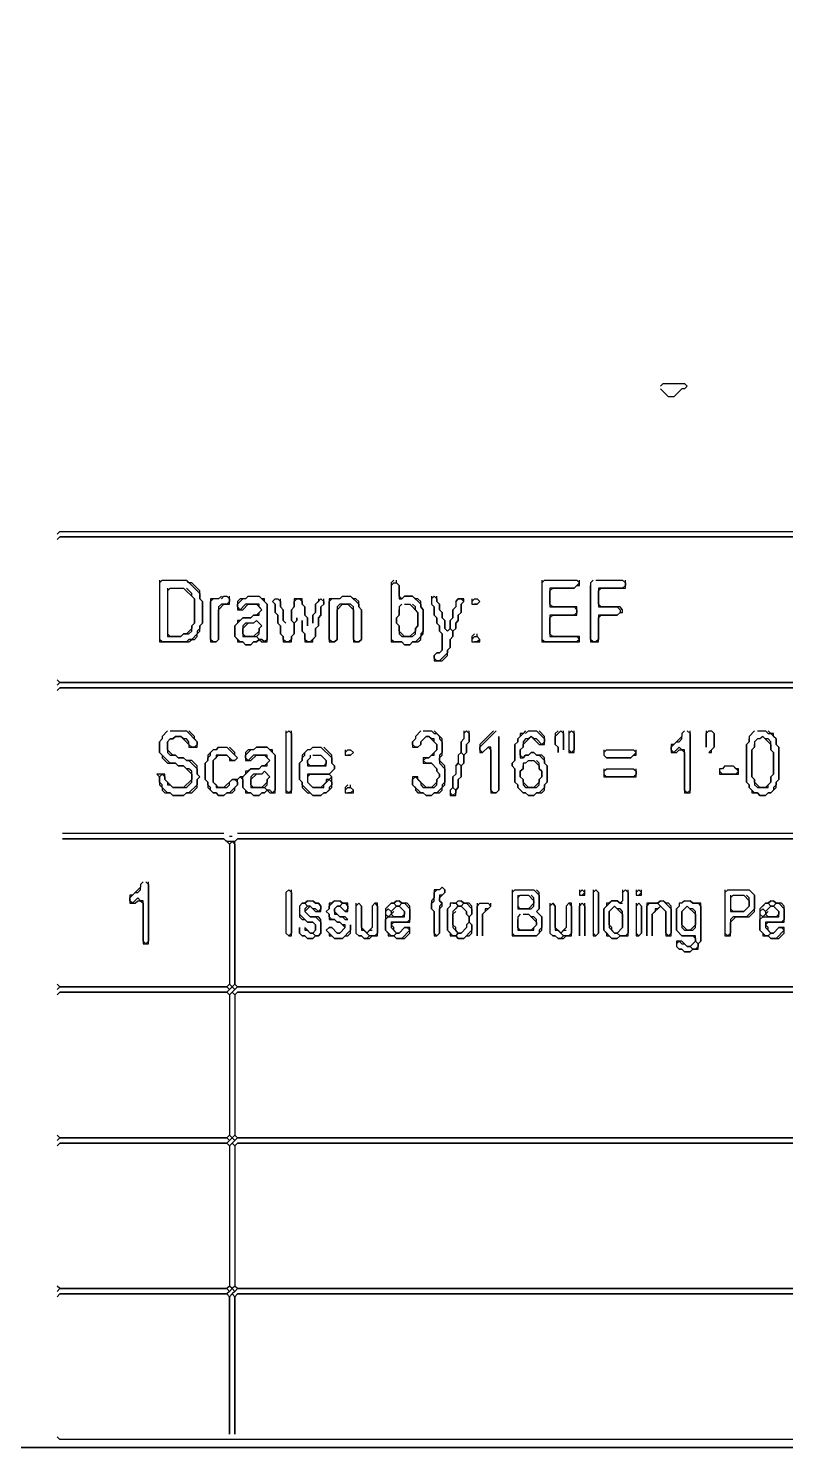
# Model space of a CAD drawing. Header units: metres. Extents: x 29 to 985, y 15 to 633.
# Drawn here: x 674.6 to 729.7, y 14.5 to 117.8 of the extents above; entities that cross this region are included whole.
import ezdxf

# ---------------------------------------------------------------- set-up
doc = ezdxf.new("R2010")
doc.units = ezdxf.units.M
for name, color, linetype in [('EXTERIOR_WALL_HIGHLIGHT', 2, 'CONTINUOUS'), ('INTERIOR_WALL_HIGHLIGHT', 4, 'CONTINUOUS'), ('ORIGINAL_DRAWING', 8, 'CONTINUOUS')]:
    doc.layers.add(name, color=color, linetype=linetype)

msp = doc.modelspace()

# ---------------------------------------------------------------- linework, layer by layer
at = {"layer": 'EXTERIOR_WALL_HIGHLIGHT'}
msp.add_lwpolyline([(29.22, 632.75), (29.02, 632.55), (29.02, 14.71), (29.22, 14.51), (985.29, 14.51), (985.49, 14.71), (985.49, 632.55), (985.29, 632.75)], close=True, dxfattribs=at)
at = {"layer": 'INTERIOR_WALL_HIGHLIGHT'}
msp.add_lwpolyline([(29.41, 632.75), (985.1, 632.75), (985.49, 632.35), (985.49, 14.9), (985.1, 14.51), (29.41, 14.51), (29.02, 14.9), (29.02, 632.35)], close=True, dxfattribs=at)
at = {"layer": 'ORIGINAL_DRAWING'}
for points in [[(720.59, 91.76), (720.78, 91.96), (722.35, 91.96), (722.55, 91.76), (722.35, 91.57), (722.16, 91.57), (721.57, 90.98), (721.18, 90.98), (720.59, 91.57)], [(676.67, 80.98), (676.86, 81.18), (778.82, 81.18), (779.02, 80.98), (778.82, 80.78), (676.86, 80.78)], [(676.67, 80.59), (676.86, 80.78), (778.82, 80.78), (779.02, 80.59), (779.02, 70.39), (778.82, 70.2), (676.86, 70.2), (676.67, 70.39)], [(684.12, 77.45), (684.31, 77.65), (686.08, 77.65), (687.06, 76.67), (687.06, 76.27), (687.25, 76.08), (687.25, 74.51), (687.06, 74.31), (687.06, 74.12), (686.86, 73.92), (686.86, 73.73), (686.47, 73.33), (686.27, 73.33), (686.08, 73.14), (684.31, 73.14), (684.12, 73.33)], [(684.12, 77.65), (684.12, 73.14), (686.27, 73.14), (686.47, 73.33), (686.67, 73.33), (686.86, 73.53), (686.86, 73.73), (687.06, 73.92), (687.06, 74.31), (687.25, 74.51), (687.25, 76.08), (687.06, 76.27), (687.06, 76.86), (686.47, 77.45), (686.27, 77.45), (686.08, 77.65)], [(701.18, 77.65), (700.98, 77.45), (700.98, 73.14), (701.76, 73.14), (701.96, 72.94), (702.35, 72.94), (702.55, 73.14), (702.94, 73.14), (703.14, 73.33), (703.14, 73.53), (703.33, 73.73), (703.33, 75.49), (703.14, 75.69), (703.14, 76.08), (702.94, 76.27), (702.75, 76.27), (702.55, 76.47), (701.96, 76.47), (701.76, 76.27), (701.57, 76.47), (701.57, 77.25), (701.37, 77.45), (701.37, 77.65)], [(711.96, 77.45), (712.16, 77.65), (714.51, 77.65), (714.71, 77.45), (714.31, 77.06), (712.55, 77.06), (712.55, 75.69), (714.31, 75.69), (714.51, 75.49), (714.51, 75.29), (714.31, 75.1), (712.55, 75.1), (712.55, 73.53), (714.51, 73.53), (714.71, 73.33), (714.51, 73.14), (712.16, 73.14), (711.96, 73.33)], [(711.96, 77.65), (711.96, 73.14), (714.71, 73.14), (714.71, 73.53), (712.75, 73.53), (712.55, 73.73), (712.55, 74.9), (712.75, 75.1), (714.51, 75.1), (714.51, 75.69), (712.75, 75.69), (712.55, 75.88), (712.55, 76.86), (712.75, 77.06), (714.31, 77.06), (714.51, 77.25), (714.71, 77.25), (714.71, 77.65)], [(715.88, 77.65), (717.84, 77.65), (718.04, 77.45), (718.04, 77.25), (717.84, 77.06), (716.08, 77.06), (716.08, 75.69), (717.45, 75.69), (717.65, 75.49), (717.65, 75.29), (717.45, 75.1), (716.08, 75.1), (716.08, 73.33), (715.88, 73.14), (715.69, 73.14), (715.49, 73.33), (715.49, 77.25)], [(715.69, 77.65), (715.49, 77.45), (715.49, 73.14), (716.08, 73.14), (716.08, 74.9), (716.27, 75.1), (717.45, 75.1), (717.65, 75.29), (717.84, 75.29), (717.84, 75.49), (717.65, 75.69), (716.27, 75.69), (716.08, 75.88), (716.08, 76.86), (716.27, 77.06), (718.04, 77.06), (718.04, 77.65)], [(684.71, 76.86), (684.9, 77.06), (685.88, 77.06), (686.67, 76.27), (686.67, 74.51), (686.47, 74.31), (686.47, 74.12), (686.08, 73.73), (685.88, 73.73), (685.69, 73.53), (684.9, 73.53), (684.71, 73.73)], [(684.71, 77.06), (684.71, 73.53), (685.69, 73.53), (685.88, 73.73), (686.27, 73.73), (686.47, 73.92), (686.47, 74.31), (686.67, 74.51), (686.67, 76.27), (686.47, 76.47), (686.47, 76.67), (686.08, 77.06)], [(688.63, 76.27), (688.82, 76.47), (689.02, 76.47), (689.22, 76.27), (689.22, 76.08), (689.02, 75.88), (688.63, 75.88), (688.43, 75.69), (688.43, 73.33), (688.24, 73.14), (688.04, 73.14), (687.84, 73.33), (687.84, 76.08), (688.04, 76.27)], [(688.63, 76.47), (688.43, 76.27), (687.84, 76.27), (687.84, 73.14), (688.24, 73.14), (688.43, 73.33), (688.43, 75.49), (688.82, 75.88), (689.22, 75.88), (689.22, 76.47)], [(690.39, 76.27), (690.59, 76.47), (691.37, 76.47), (691.96, 75.88), (691.96, 73.33), (691.76, 73.14), (691.57, 73.33), (691.37, 73.33), (691.18, 73.53), (691.37, 73.73), (691.37, 74.12), (691.57, 74.31), (691.18, 74.71), (690.98, 74.51), (690.39, 74.51), (690.2, 74.31), (690.2, 73.53), (691.18, 73.53), (691.37, 73.33), (691.18, 73.14), (690.98, 73.14), (690.78, 72.94), (690.39, 72.94), (690.2, 73.14), (690, 73.14), (689.61, 73.53), (689.61, 74.31), (690.2, 74.9), (690.78, 74.9), (690.98, 75.1), (691.37, 75.1), (691.37, 75.29), (691.57, 75.49), (691.37, 75.69), (691.37, 75.88), (690.39, 75.88), (690, 75.49), (689.8, 75.69), (689.8, 75.88), (690.2, 76.27)], [(690.59, 76.47), (690.39, 76.27), (690, 76.27), (689.8, 76.08), (689.8, 75.49), (690.2, 75.49), (690.59, 75.88), (691.18, 75.88), (691.57, 75.49), (691.18, 75.1), (690.98, 75.1), (690.78, 74.9), (690.2, 74.9), (690, 74.71), (689.8, 74.71), (689.8, 74.51), (689.61, 74.31), (689.61, 73.53), (689.8, 73.33), (689.8, 73.14), (690.2, 73.14), (690.39, 72.94), (690.78, 72.94), (690.98, 73.14), (691.18, 73.14), (691.37, 73.33), (691.57, 73.14), (691.96, 73.14), (691.96, 75.88), (691.76, 76.08), (691.76, 76.27), (691.57, 76.27), (691.37, 76.47)], [(697.25, 76.27), (697.45, 76.47), (698.04, 76.47), (698.63, 75.88), (698.63, 75.69), (698.82, 75.49), (698.82, 73.33), (698.63, 73.14), (698.43, 73.14), (698.24, 73.33), (698.24, 75.69), (698.04, 75.88), (697.25, 75.88), (697.06, 75.69), (697.06, 73.33), (696.86, 73.14), (696.67, 73.14), (696.47, 73.33), (696.47, 76.08), (696.67, 76.27)], [(697.45, 76.47), (697.25, 76.27), (696.47, 76.27), (696.47, 73.14), (696.86, 73.14), (697.06, 73.33), (697.06, 75.49), (697.45, 75.88), (697.84, 75.88), (698.24, 75.49), (698.24, 73.14), (698.63, 73.14), (698.82, 73.33), (698.82, 75.49), (698.63, 75.69), (698.63, 76.08), (698.43, 76.27), (698.24, 76.27), (698.04, 76.47)], [(700.98, 77.25), (701.18, 77.45), (701.37, 77.45), (701.57, 77.25), (701.57, 76.27), (701.76, 76.27), (701.96, 76.47), (702.55, 76.47), (703.14, 75.88), (703.14, 75.69), (703.33, 75.49), (703.33, 73.92), (703.14, 73.73), (703.14, 73.53), (702.75, 73.14), (702.55, 73.14), (702.35, 72.94), (701.96, 72.94), (701.76, 73.14), (701.18, 73.14), (700.98, 73.33)], [(703.92, 76.27), (704.12, 76.47), (704.31, 76.27), (704.31, 76.08), (704.51, 75.88), (704.51, 75.49), (704.71, 75.29), (704.71, 74.9), (704.9, 74.71), (704.9, 74.12), (705.1, 73.92), (705.29, 74.12), (705.49, 73.92), (705.49, 73.53), (705.29, 73.33), (705.29, 72.75), (705.1, 72.55), (705.1, 72.35), (704.51, 71.76), (704.31, 71.76), (704.12, 71.96), (704.12, 72.16), (704.31, 72.35), (704.51, 72.35), (704.71, 72.55), (704.71, 73.73), (704.51, 73.92), (704.51, 74.31), (704.31, 74.51), (704.31, 74.9), (704.12, 75.1), (704.12, 75.69), (703.92, 75.88)], [(703.92, 76.47), (703.92, 75.88), (704.12, 75.69), (704.12, 75.1), (704.31, 74.9), (704.31, 74.51), (704.51, 74.31), (704.51, 73.92), (704.71, 73.73), (704.71, 72.55), (704.51, 72.35), (704.31, 72.35), (704.12, 72.16), (704.12, 71.76), (704.71, 71.76), (705.1, 72.16), (705.1, 72.55), (705.29, 72.75), (705.29, 73.33), (705.49, 73.53), (705.49, 73.92), (705.69, 74.12), (705.69, 74.51), (705.88, 74.71), (705.88, 75.1), (706.08, 75.29), (706.08, 75.88), (706.27, 76.08), (706.27, 76.27), (705.88, 76.27), (705.69, 76.08), (705.69, 75.69), (705.49, 75.49), (705.49, 74.9), (705.29, 74.71), (705.29, 74.12), (705.1, 73.92), (704.9, 74.12), (704.9, 74.71), (704.71, 74.9), (704.71, 75.29), (704.51, 75.49), (704.51, 75.88), (704.31, 76.08), (704.31, 76.47)], [(692.55, 76.27), (692.35, 76.08), (692.55, 75.88), (692.55, 75.29), (692.75, 75.1), (692.75, 74.51), (692.94, 74.31), (692.94, 73.73), (693.14, 73.53), (693.14, 73.14), (693.73, 73.14), (693.73, 73.53), (693.92, 73.73), (693.92, 74.51), (694.12, 74.71), (694.12, 74.9), (694.12, 74.71), (693.92, 74.51), (693.73, 74.71), (693.73, 75.49), (693.92, 75.69), (693.92, 76.08), (694.12, 76.27), (694.31, 76.27), (694.51, 76.08), (694.51, 75.88), (694.71, 75.69), (694.71, 75.1), (694.9, 74.9), (694.9, 74.31), (694.9, 74.9), (694.71, 75.1), (694.71, 75.69), (694.51, 75.88), (694.51, 76.27), (693.92, 76.27), (693.92, 75.69), (693.73, 75.49), (693.73, 74.71), (693.92, 74.51), (693.92, 73.73), (693.73, 73.53), (693.73, 73.33), (693.53, 73.14), (693.33, 73.14), (693.14, 73.33), (693.14, 73.53), (692.94, 73.73), (692.94, 74.31), (692.75, 74.51), (692.75, 75.1), (692.55, 75.29), (692.55, 75.88), (692.35, 76.08), (692.55, 76.27), (692.75, 76.27), (692.94, 76.08), (692.94, 75.69), (693.14, 75.49), (693.14, 74.71), (693.33, 74.51), (693.14, 74.71), (693.14, 75.49), (692.94, 75.69), (692.94, 76.27)], [(695.69, 76.27), (695.69, 76.08), (695.49, 75.88), (695.49, 75.29), (695.29, 75.1), (695.29, 74.51), (695.29, 75.1), (695.49, 75.29), (695.49, 75.88), (695.88, 76.27), (696.08, 76.08), (696.08, 75.88), (695.88, 75.69), (695.88, 75.1), (695.69, 74.9), (695.69, 74.31), (695.49, 74.12), (695.49, 73.53), (695.1, 73.14), (694.9, 73.14), (694.71, 73.33), (694.71, 73.73), (694.51, 73.92), (694.51, 74.71), (694.51, 73.92), (694.71, 73.73), (694.71, 73.14), (695.29, 73.14), (695.29, 73.33), (695.49, 73.53), (695.49, 74.12), (695.69, 74.31), (695.69, 74.9), (695.88, 75.1), (695.88, 75.69), (696.08, 75.88), (696.08, 76.27)], [(701.96, 75.88), (702.35, 75.88), (702.94, 75.29), (702.94, 74.31), (702.75, 74.12), (702.75, 73.92), (702.35, 73.53), (701.96, 73.53), (701.57, 73.92), (701.57, 74.31), (701.37, 74.51), (701.37, 74.9), (701.57, 75.1), (701.57, 75.49)], [(701.76, 75.88), (701.57, 75.69), (701.57, 75.1), (701.37, 74.9), (701.37, 74.51), (701.57, 74.31), (701.57, 73.73), (701.76, 73.53), (702.55, 73.53), (702.75, 73.73), (702.75, 74.12), (702.94, 74.31), (702.94, 75.29), (702.75, 75.49), (702.75, 75.69), (702.55, 75.88)], [(705.69, 76.08), (705.88, 76.27), (706.08, 76.27), (706.27, 76.08), (706.08, 75.88), (706.08, 75.29), (705.88, 75.1), (705.88, 74.71), (705.69, 74.51), (705.69, 74.12), (705.49, 73.92), (705.29, 74.12), (705.29, 74.71), (705.49, 74.9), (705.49, 75.49), (705.69, 75.69)], [(706.86, 76.08), (707.06, 76.27), (707.25, 76.27), (707.45, 76.08), (707.25, 75.88), (707.06, 75.88)], [(706.86, 76.27), (706.86, 75.88), (707.25, 75.88), (707.45, 76.08), (707.25, 76.27)], [(690.98, 74.51), (691.18, 74.71), (691.57, 74.31), (691.37, 74.12), (691.37, 73.92), (690.98, 73.53), (690.39, 73.53), (690.2, 73.73), (690.2, 74.12), (690.59, 74.51)], [(707.06, 73.73), (706.86, 73.53), (706.86, 73.14), (707.45, 73.14), (707.45, 73.33), (707.25, 73.53), (707.25, 73.73)], [(706.86, 73.33), (707.06, 73.53), (707.25, 73.53), (707.45, 73.33), (707.25, 73.14), (707.06, 73.14)], [(676.67, 70), (676.86, 70.2), (778.82, 70.2), (779.02, 70), (778.82, 69.8), (676.86, 69.8)], [(676.67, 69.61), (676.86, 69.8), (778.82, 69.8), (779.02, 69.61), (779.02, 48.24), (778.82, 48.04), (689.8, 48.04), (689.61, 48.24), (689.61, 58.63), (689.8, 58.82), (778.63, 58.82), (689.8, 58.82), (689.61, 58.63), (689.02, 58.63), (688.82, 58.82), (677.06, 58.82), (688.82, 58.82), (689.22, 58.43), (689.22, 48.24), (689.02, 48.04), (676.86, 48.04), (676.67, 48.24)], [(684.71, 66.67), (684.31, 66.27), (684.31, 66.08), (684.12, 65.88), (684.12, 65.1), (684.31, 64.9), (684.31, 64.71), (684.71, 64.31), (685.29, 64.31), (685.49, 64.12), (685.88, 64.12), (686.47, 63.53), (686.47, 63.14), (685.88, 62.55), (685.1, 62.55), (684.51, 63.14), (684.51, 63.53), (683.92, 63.53), (684.12, 63.33), (684.12, 62.75), (684.31, 62.55), (684.31, 62.35), (684.51, 62.16), (684.9, 62.16), (685.1, 61.96), (685.88, 61.96), (686.08, 62.16), (686.47, 62.16), (686.86, 62.55), (686.86, 63.14), (687.06, 63.33), (686.86, 63.53), (686.86, 64.12), (686.47, 64.51), (686.08, 64.51), (685.88, 64.71), (685.49, 64.71), (685.29, 64.9), (685.1, 64.9), (684.71, 65.29), (684.71, 65.88), (684.9, 66.08), (685.1, 66.08), (685.29, 66.27), (685.69, 66.27), (686.27, 65.69), (686.27, 65.49), (686.86, 65.49), (686.86, 65.88), (686.67, 66.08), (686.67, 66.27), (686.27, 66.67)], [(684.9, 66.67), (686.08, 66.67), (686.86, 65.88), (686.86, 65.69), (686.67, 65.49), (686.47, 65.49), (686.27, 65.69), (686.27, 65.88), (686.08, 66.08), (685.88, 66.08), (685.69, 66.27), (685.29, 66.27), (685.1, 66.08), (684.9, 66.08), (684.71, 65.88), (684.71, 65.1), (684.9, 64.9), (685.29, 64.9), (685.49, 64.71), (685.88, 64.71), (686.08, 64.51), (686.27, 64.51), (686.86, 63.92), (686.86, 63.53), (687.06, 63.33), (686.86, 63.14), (686.86, 62.75), (686.27, 62.16), (686.08, 62.16), (685.88, 61.96), (685.1, 61.96), (684.9, 62.16), (684.71, 62.16), (684.31, 62.55), (684.31, 62.75), (684.12, 62.94), (684.12, 63.33), (684.31, 63.53), (684.51, 63.33), (684.51, 63.14), (684.71, 62.94), (684.71, 62.75), (684.9, 62.75), (685.1, 62.55), (686.08, 62.55), (686.47, 62.94), (686.47, 63.73), (686.27, 63.92), (686.08, 63.92), (685.88, 64.12), (685.49, 64.12), (685.29, 64.31), (684.9, 64.31), (684.12, 65.1), (684.12, 65.88)], [(693.33, 66.47), (693.53, 66.67), (693.73, 66.47), (693.73, 62.35), (693.53, 62.16), (693.33, 62.35)], [(693.33, 66.67), (693.33, 62.16), (693.73, 62.16), (693.73, 66.67)], [(703.33, 66.67), (703.92, 66.67), (704.12, 66.47), (704.31, 66.47), (704.51, 66.27), (704.51, 66.08), (704.71, 65.88), (704.71, 65.1), (704.51, 64.9), (704.51, 64.31), (704.9, 63.92), (704.9, 62.94), (704.71, 62.75), (704.71, 62.55), (704.31, 62.16), (704.12, 62.16), (703.92, 61.96), (703.53, 61.96), (703.33, 62.16), (703.14, 62.16), (702.55, 62.75), (702.55, 63.14), (702.75, 63.33), (703.14, 62.94), (703.14, 62.75), (703.33, 62.55), (704.12, 62.55), (704.31, 62.75), (704.31, 63.14), (704.51, 63.33), (704.51, 63.53), (704.31, 63.73), (704.31, 63.92), (703.92, 64.31), (703.53, 64.31), (703.33, 64.51), (703.53, 64.71), (703.73, 64.71), (703.92, 64.9), (704.12, 64.9), (704.12, 65.1), (704.31, 65.29), (704.31, 65.69), (704.12, 65.88), (704.12, 66.08), (703.92, 66.08), (703.73, 66.27), (703.53, 66.27), (703.14, 65.88), (703.14, 65.69), (702.94, 65.49), (702.75, 65.49), (702.55, 65.69), (702.55, 65.88)], [(703.14, 66.67), (702.75, 66.27), (702.75, 66.08), (702.55, 65.88), (702.55, 65.49), (702.94, 65.49), (703.14, 65.69), (703.14, 65.88), (703.53, 66.27), (703.73, 66.27), (704.31, 65.69), (704.31, 65.29), (703.73, 64.71), (703.33, 64.71), (703.33, 64.31), (703.92, 64.31), (704.31, 63.92), (704.31, 63.73), (704.51, 63.53), (704.51, 63.33), (704.31, 63.14), (704.31, 62.94), (703.92, 62.55), (703.53, 62.55), (702.94, 63.14), (702.94, 63.33), (702.55, 63.33), (702.55, 62.75), (702.75, 62.55), (702.75, 62.35), (702.94, 62.16), (703.33, 62.16), (703.53, 61.96), (703.92, 61.96), (704.12, 62.16), (704.51, 62.16), (704.71, 62.35), (704.71, 62.55), (704.9, 62.75), (704.9, 64.12), (704.51, 64.51), (704.51, 64.71), (704.71, 64.9), (704.71, 66.08), (704.12, 66.67)], [(706.27, 66.67), (706.27, 66.08), (706.08, 65.88), (706.08, 65.1), (705.88, 64.9), (705.88, 64.31), (705.69, 64.12), (705.69, 63.53), (705.49, 63.33), (705.49, 62.55), (705.29, 62.35), (705.29, 61.96), (705.69, 61.96), (705.69, 62.35), (705.88, 62.55), (705.88, 63.14), (706.08, 63.33), (706.08, 64.12), (706.27, 64.31), (706.27, 64.9), (706.47, 65.1), (706.47, 65.69), (706.67, 65.88), (706.67, 66.67)], [(706.27, 66.47), (706.47, 66.67), (706.67, 66.47), (706.67, 65.88), (706.47, 65.69), (706.47, 65.1), (706.27, 64.9), (706.08, 65.1), (706.08, 65.88), (706.27, 66.08)], [(708.43, 66.67), (707.45, 65.69), (707.45, 65.1), (707.65, 65.1), (708.04, 65.49), (708.24, 65.29), (708.24, 62.16), (708.63, 62.16), (708.82, 62.35), (708.82, 66.27), (708.82, 62.35), (708.63, 62.16), (708.43, 62.16), (708.24, 62.35), (708.24, 65.49), (708.04, 65.49), (707.65, 65.1), (707.45, 65.29), (707.45, 65.49), (708.63, 66.67)], [(710.78, 66.47), (710.98, 66.67), (711.57, 66.67), (712.16, 66.08), (712.16, 65.88), (711.96, 65.69), (711.57, 66.08), (711.37, 66.08), (711.18, 66.27), (710.98, 66.08), (710.78, 66.08), (710.59, 65.88), (710.59, 65.49), (710.39, 65.29), (710.39, 64.71), (710.59, 64.71), (710.78, 64.9), (710.98, 64.9), (711.18, 65.1), (711.37, 65.1), (711.57, 64.9), (711.76, 64.9), (712.16, 64.51), (712.16, 64.31), (712.35, 64.12), (712.35, 62.94), (712.16, 62.75), (712.16, 62.55), (711.76, 62.16), (711.57, 62.16), (711.37, 61.96), (710.98, 61.96), (710.78, 62.16), (710.59, 62.16), (710.2, 62.55), (710.2, 62.75), (710, 62.94), (710, 63.92), (709.8, 64.12), (709.8, 64.31), (710, 64.51), (710, 65.69), (710.2, 65.88), (710.2, 66.08), (710.59, 66.47)], [(710.78, 66.67), (710.59, 66.47), (710.39, 66.47), (710.39, 66.27), (710.2, 66.08), (710.2, 65.88), (710, 65.69), (710, 64.51), (709.8, 64.31), (709.8, 64.12), (710, 63.92), (710, 62.94), (710.2, 62.75), (710.2, 62.55), (710.59, 62.16), (710.78, 62.16), (710.98, 61.96), (711.37, 61.96), (711.57, 62.16), (711.96, 62.16), (712.16, 62.35), (712.16, 62.75), (712.35, 62.94), (712.35, 64.12), (712.16, 64.31), (712.16, 64.71), (711.96, 64.9), (711.57, 64.9), (711.37, 65.1), (711.18, 65.1), (710.98, 64.9), (710.78, 64.9), (710.59, 64.71), (710.39, 64.9), (710.39, 65.29), (710.59, 65.49), (710.59, 65.69), (711.18, 66.27), (711.76, 65.69), (712.16, 65.69), (712.16, 66.27), (711.76, 66.67)], [(713.14, 66.67), (712.94, 66.47), (712.94, 65.69), (713.14, 65.49), (713.14, 65.1), (713.14, 65.49), (712.94, 65.69), (712.94, 66.27), (713.33, 66.67), (713.53, 66.47), (713.53, 65.29), (713.53, 66.67)], [(713.92, 66.47), (714.12, 66.67), (714.31, 66.47), (714.31, 65.29), (714.12, 65.1), (713.92, 65.29)], [(713.92, 66.67), (713.92, 65.1), (714.31, 65.1), (714.31, 66.67)], [(722.55, 66.67), (722.75, 66.47), (722.75, 62.35), (722.55, 62.16), (722.35, 62.35), (722.35, 65.29), (722.16, 65.29), (721.96, 65.49), (721.57, 65.1), (721.37, 65.29), (721.37, 65.49), (721.76, 65.88), (721.96, 65.88), (722.16, 66.08), (722.16, 66.27)], [(722.35, 66.67), (722.16, 66.47), (722.16, 66.27), (721.57, 65.69), (721.37, 65.69), (721.37, 65.1), (721.76, 65.1), (721.96, 65.29), (722.16, 65.29), (722.35, 65.1), (722.35, 62.16), (722.75, 62.16), (722.75, 66.67)], [(723.92, 66.67), (723.92, 65.49), (723.92, 66.47), (724.12, 66.67), (724.31, 66.67), (724.51, 66.47), (724.51, 65.49), (724.12, 65.1), (724.31, 65.1), (724.31, 65.29), (724.51, 65.49), (724.51, 66.47), (724.31, 66.67)], [(727.65, 66.67), (728.24, 66.67), (728.43, 66.47), (728.63, 66.47), (729.02, 66.08), (729.02, 65.69), (729.22, 65.49), (729.22, 63.14), (729.02, 62.94), (729.02, 62.75), (728.82, 62.55), (728.82, 62.35), (728.63, 62.16), (728.43, 62.16), (728.24, 61.96), (727.84, 61.96), (727.65, 62.16), (727.45, 62.16), (727.06, 62.55), (727.06, 62.75), (726.86, 62.94), (726.86, 65.69), (727.06, 65.88), (727.06, 66.08)], [(727.45, 66.67), (727.06, 66.27), (727.06, 65.88), (726.86, 65.69), (726.86, 62.94), (727.06, 62.75), (727.06, 62.55), (727.25, 62.35), (727.25, 62.16), (727.65, 62.16), (727.84, 61.96), (728.24, 61.96), (728.43, 62.16), (728.63, 62.16), (729.02, 62.55), (729.02, 62.94), (729.22, 63.14), (729.22, 65.49), (729.02, 65.69), (729.02, 66.08), (728.82, 66.27), (728.82, 66.47), (728.63, 66.47), (728.43, 66.67)], [(728.04, 66.27), (728.63, 65.69), (728.63, 65.29), (728.82, 65.1), (728.82, 63.53), (728.63, 63.33), (728.63, 62.94), (728.24, 62.55), (727.84, 62.55), (727.45, 62.94), (727.45, 63.14), (727.25, 63.33), (727.25, 65.29), (727.45, 65.49), (727.45, 65.69)], [(728.04, 66.27), (727.84, 66.08), (727.65, 66.08), (727.45, 65.88), (727.45, 65.49), (727.25, 65.29), (727.25, 63.33), (727.45, 63.14), (727.45, 62.75), (727.65, 62.55), (728.43, 62.55), (728.43, 62.75), (728.63, 62.94), (728.63, 63.33), (728.82, 63.53), (728.82, 65.1), (728.63, 65.29), (728.63, 65.88), (728.43, 66.08), (728.24, 66.08)], [(688.24, 65.29), (688.43, 65.49), (689.02, 65.49), (689.8, 64.71), (689.61, 64.51), (689.41, 64.51), (689.02, 64.9), (688.24, 64.9), (688.24, 64.71), (688.04, 64.51), (688.04, 62.94), (688.24, 62.75), (688.24, 62.55), (689.02, 62.55), (689.22, 62.75), (689.22, 62.94), (689.41, 63.14), (689.61, 63.14), (689.8, 62.94), (689.8, 62.75), (689.22, 62.16), (689.02, 62.16), (688.82, 61.96), (688.43, 61.96), (688.24, 62.16), (688.04, 62.16), (687.84, 62.35), (687.84, 62.55), (687.65, 62.75), (687.65, 62.94), (687.45, 63.14), (687.45, 64.31), (687.65, 64.51), (687.65, 64.71), (687.84, 64.9), (687.84, 65.1), (688.04, 65.29)], [(688.43, 65.49), (688.24, 65.29), (688.04, 65.29), (687.65, 64.9), (687.65, 64.51), (687.45, 64.31), (687.45, 63.14), (687.65, 62.94), (687.65, 62.55), (688.04, 62.16), (688.24, 62.16), (688.43, 61.96), (688.82, 61.96), (689.02, 62.16), (689.41, 62.16), (689.61, 62.35), (689.61, 62.55), (689.8, 62.75), (689.8, 63.14), (690, 63.33), (690.2, 63.14), (690.2, 62.55), (690.39, 62.35), (690.39, 62.16), (690.78, 62.16), (690.98, 61.96), (691.37, 61.96), (691.57, 62.16), (691.76, 62.16), (691.96, 62.35), (692.16, 62.16), (692.55, 62.16), (692.55, 64.9), (692.35, 65.1), (692.35, 65.29), (692.16, 65.29), (691.96, 65.49), (691.18, 65.49), (690.98, 65.29), (690.59, 65.29), (690.39, 65.1), (690.39, 64.51), (690.78, 64.51), (691.18, 64.9), (691.76, 64.9), (692.16, 64.51), (691.76, 64.12), (691.57, 64.12), (691.37, 63.92), (690.78, 63.92), (690.59, 63.73), (690.39, 63.73), (690.39, 63.53), (690.2, 63.33), (690, 63.33), (689.8, 63.14), (689.41, 63.14), (688.82, 62.55), (688.43, 62.55), (688.04, 62.94), (688.04, 64.51), (688.43, 64.9), (689.02, 64.9), (689.22, 64.71), (689.22, 64.51), (689.61, 64.51), (689.8, 64.71), (689.61, 64.9), (689.61, 65.1), (689.22, 65.49)], [(690.98, 65.29), (691.18, 65.49), (691.96, 65.49), (692.55, 64.9), (692.55, 62.35), (692.35, 62.16), (692.16, 62.35), (691.96, 62.35), (691.76, 62.55), (691.96, 62.75), (691.96, 63.14), (692.16, 63.33), (691.76, 63.73), (691.57, 63.53), (690.98, 63.53), (690.78, 63.33), (690.78, 62.55), (691.76, 62.55), (691.96, 62.35), (691.76, 62.16), (691.57, 62.16), (691.37, 61.96), (690.98, 61.96), (690.78, 62.16), (690.59, 62.16), (690.2, 62.55), (690.2, 63.33), (690.78, 63.92), (691.37, 63.92), (691.57, 64.12), (691.96, 64.12), (691.96, 64.31), (692.16, 64.51), (691.96, 64.71), (691.96, 64.9), (690.98, 64.9), (690.59, 64.51), (690.39, 64.71), (690.39, 64.9), (690.78, 65.29)], [(695.1, 65.29), (695.29, 65.49), (695.88, 65.49), (696.67, 64.71), (696.67, 64.31), (696.86, 64.12), (696.86, 63.92), (696.47, 63.53), (694.9, 63.53), (694.9, 62.94), (695.29, 62.55), (696.08, 62.55), (696.08, 62.75), (696.47, 63.14), (696.67, 62.94), (696.67, 62.75), (696.47, 62.55), (696.47, 62.35), (696.27, 62.16), (696.08, 62.16), (695.88, 61.96), (695.29, 61.96), (694.51, 62.75), (694.51, 62.94), (694.31, 63.14), (694.31, 64.31), (694.51, 64.51), (694.51, 64.71), (694.71, 64.9), (694.71, 65.1), (694.9, 65.29)], [(695.29, 65.49), (695.1, 65.29), (694.9, 65.29), (694.51, 64.9), (694.51, 64.51), (694.31, 64.31), (694.31, 63.14), (694.51, 62.94), (694.51, 62.55), (694.9, 62.16), (695.1, 62.16), (695.29, 61.96), (695.88, 61.96), (696.08, 62.16), (696.27, 62.16), (696.67, 62.55), (696.67, 63.33), (696.47, 63.53), (696.86, 63.92), (696.86, 64.12), (696.67, 64.31), (696.67, 64.9), (696.08, 65.49)], [(697.65, 65.1), (697.84, 65.29), (698.04, 65.29), (698.24, 65.1), (698.04, 64.9), (697.84, 64.9)], [(697.65, 65.29), (697.65, 64.9), (698.04, 64.9), (698.24, 65.1), (698.04, 65.29)], [(705.88, 64.9), (706.08, 65.1), (706.27, 64.9), (706.27, 64.31), (706.08, 64.12), (705.88, 64.31)], [(716.47, 65.1), (716.67, 65.29), (718.63, 65.29), (718.82, 65.1), (718.43, 64.71), (716.67, 64.71), (716.47, 64.9)], [(716.47, 65.29), (716.47, 64.9), (716.67, 64.71), (718.43, 64.71), (718.63, 64.9), (718.82, 64.9), (718.82, 65.29)], [(695.29, 64.9), (695.88, 64.9), (696.27, 64.51), (696.27, 64.31), (696.08, 64.12), (695.1, 64.12), (694.9, 64.31), (694.9, 64.51)], [(695.1, 64.9), (695.1, 64.71), (694.9, 64.51), (694.9, 64.12), (696.27, 64.12), (696.27, 64.51), (695.88, 64.9)], [(705.69, 64.12), (705.88, 64.31), (706.08, 64.12), (706.08, 63.33), (705.88, 63.14), (705.88, 62.55), (705.69, 62.35), (705.49, 62.55), (705.49, 63.33), (705.69, 63.53)], [(710.98, 64.51), (711.37, 64.51), (711.76, 64.12), (711.76, 63.92), (711.96, 63.73), (711.96, 63.33), (711.76, 63.14), (711.76, 62.94), (711.37, 62.55), (710.98, 62.55), (710.59, 62.94), (710.59, 63.14), (710.39, 63.33), (710.39, 63.73), (710.59, 63.92), (710.59, 64.12)], [(710.98, 64.51), (710.78, 64.31), (710.59, 64.31), (710.59, 63.92), (710.39, 63.73), (710.39, 63.33), (710.59, 63.14), (710.59, 62.75), (710.78, 62.55), (711.57, 62.55), (711.76, 62.75), (711.76, 63.14), (711.96, 63.33), (711.96, 63.73), (711.76, 63.92), (711.76, 64.31), (711.57, 64.51)], [(725.29, 64.12), (725.88, 64.12), (726.27, 63.73), (726.08, 63.53), (725.1, 63.53), (724.9, 63.73)], [(725.29, 64.12), (725.1, 63.92), (724.9, 63.92), (724.9, 63.53), (726.27, 63.53), (726.27, 63.92), (726.08, 63.92), (725.88, 64.12)], [(691.57, 63.53), (691.76, 63.73), (692.16, 63.33), (691.96, 63.14), (691.96, 62.94), (691.57, 62.55), (690.98, 62.55), (690.78, 62.75), (690.78, 63.14), (691.18, 63.53)], [(694.9, 63.33), (695.1, 63.53), (696.47, 63.53), (696.67, 63.33), (696.47, 63.14), (696.27, 63.14), (696.27, 62.94), (695.88, 62.55), (695.29, 62.55), (694.9, 62.94)], [(716.47, 63.73), (716.67, 63.92), (718.63, 63.92), (718.82, 63.73), (718.82, 63.53), (718.63, 63.33), (716.67, 63.33), (716.47, 63.53)], [(716.47, 63.92), (716.47, 63.33), (718.82, 63.33), (718.82, 63.92)], [(697.84, 62.75), (697.65, 62.55), (697.65, 62.16), (698.24, 62.16), (698.24, 62.35), (698.04, 62.55), (698.04, 62.75)], [(697.65, 62.35), (697.84, 62.55), (698.04, 62.55), (698.24, 62.35), (698.04, 62.16), (697.84, 62.16)], [(705.29, 62.35), (705.49, 62.55), (705.69, 62.35), (705.69, 62.16), (705.49, 61.96), (705.29, 62.16)], [(677.06, 59.22), (688.82, 59.22)], [(689.22, 59.02), (689.41, 59.02)], [(689.8, 59.22), (778.63, 59.22)], [(689.22, 58.43), (689.41, 58.63), (689.61, 58.43), (689.61, 48.24), (689.41, 48.04), (689.22, 48.24)], [(683.14, 55.69), (683.33, 55.49), (683.33, 51.37), (683.14, 51.18), (682.94, 51.37), (682.94, 54.31), (682.75, 54.31), (682.55, 54.51), (682.16, 54.12), (681.96, 54.31), (681.96, 54.51), (682.35, 54.9), (682.55, 54.9), (682.75, 55.1), (682.75, 55.29)], [(682.94, 55.69), (682.75, 55.49), (682.75, 55.29), (682.16, 54.71), (681.96, 54.71), (681.96, 54.12), (682.35, 54.12), (682.55, 54.31), (682.75, 54.31), (682.94, 54.12), (682.94, 51.18), (683.33, 51.18), (683.33, 55.69)], [(693.33, 54.9), (693.53, 55.1), (693.73, 54.9), (693.73, 51.96), (693.53, 51.76), (693.33, 51.96)], [(693.53, 55.1), (693.33, 54.9), (693.33, 51.96), (693.53, 51.76), (693.73, 51.76), (693.73, 55.1)], [(704.51, 55.1), (704.71, 55.29), (704.9, 55.1), (704.9, 54.9), (704.71, 54.71), (704.51, 54.71), (704.51, 54.31), (704.71, 54.12), (704.51, 53.92), (704.51, 51.96), (704.31, 51.76), (704.12, 51.96), (704.12, 53.53), (703.92, 53.73), (703.92, 54.12), (704.12, 54.31), (704.12, 54.9), (704.31, 55.1)], [(704.71, 55.29), (704.51, 55.1), (704.12, 55.1), (704.12, 54.51), (703.92, 54.31), (703.92, 53.73), (704.12, 53.53), (704.12, 51.76), (704.31, 51.76), (704.51, 51.96), (704.51, 53.73), (704.71, 53.92), (704.71, 54.12), (704.51, 54.31), (704.51, 54.51), (704.9, 54.9), (704.9, 55.1)], [(709.8, 54.9), (710, 55.1), (711.37, 55.1), (711.76, 54.71), (711.76, 53.73), (711.57, 53.53), (711.96, 53.14), (711.96, 52.35), (711.76, 52.16), (711.76, 51.96), (711.57, 51.76), (710, 51.76), (709.8, 51.96)], [(709.8, 55.1), (709.8, 51.76), (711.57, 51.76), (711.96, 52.16), (711.96, 53.14), (711.57, 53.53), (711.76, 53.73), (711.76, 54.9), (711.57, 55.1)], [(714.71, 54.9), (714.9, 55.1), (715.1, 54.9), (714.9, 54.71)], [(714.71, 55.1), (714.71, 54.71), (715.1, 54.71), (715.1, 55.1)], [(715.69, 54.9), (715.88, 55.1), (716.08, 54.9), (716.08, 51.96), (715.88, 51.76), (715.69, 51.96)], [(715.69, 55.1), (715.69, 51.76), (715.88, 51.76), (716.08, 51.96), (716.08, 54.9), (715.88, 55.1)], [(717.84, 54.9), (718.04, 55.1), (718.24, 54.9), (718.24, 51.96), (718.04, 51.76), (717.65, 51.76), (717.45, 51.96), (717.84, 52.35), (717.84, 53.53), (717.65, 53.73), (717.45, 53.73), (717.25, 53.92), (716.86, 53.53), (716.86, 52.35), (717.25, 51.96), (717.45, 51.96), (717.65, 51.76), (717.45, 51.57), (717.06, 51.57), (716.47, 52.16), (716.47, 53.73), (717.06, 54.31), (717.45, 54.31), (717.65, 54.12), (717.84, 54.12)], [(717.84, 55.1), (717.84, 54.31), (717.65, 54.12), (717.45, 54.31), (717.06, 54.31), (716.86, 54.12), (716.67, 54.12), (716.67, 53.92), (716.47, 53.73), (716.47, 52.16), (716.67, 51.96), (716.67, 51.76), (716.86, 51.76), (717.06, 51.57), (717.45, 51.57), (717.65, 51.76), (718.24, 51.76), (718.24, 55.1)], [(718.82, 54.9), (719.02, 55.1), (719.22, 54.9), (719.02, 54.71)], [(718.82, 55.1), (718.82, 54.71), (719.22, 54.71), (719.22, 55.1)], [(725.29, 54.9), (725.49, 55.1), (727.06, 55.1), (727.45, 54.71), (727.45, 53.73), (726.86, 53.14), (725.88, 53.14), (725.69, 52.94), (725.69, 51.96), (725.49, 51.76), (725.29, 51.96)], [(725.29, 55.1), (725.29, 51.76), (725.69, 51.76), (725.69, 52.75), (726.08, 53.14), (727.06, 53.14), (727.45, 53.53), (727.45, 54.71), (727.06, 55.1)], [(694.9, 54.31), (694.71, 54.12), (694.51, 54.12), (694.31, 53.92), (694.31, 53.14), (694.51, 52.94), (694.71, 52.94), (694.9, 52.75), (695.29, 52.75), (695.49, 52.55), (695.49, 52.16), (695.29, 51.96), (695.1, 51.96), (694.71, 52.35), (694.71, 52.16), (694.9, 52.16), (695.1, 51.96), (695.29, 51.96), (695.49, 51.76), (695.29, 51.57), (694.9, 51.57), (694.71, 51.76), (694.51, 51.76), (694.31, 51.96), (694.31, 52.35), (694.31, 51.96), (694.51, 51.76), (694.71, 51.76), (694.9, 51.57), (695.29, 51.57), (695.49, 51.76), (695.69, 51.76), (695.88, 51.96), (695.88, 52.94), (695.69, 53.14), (695.1, 53.14), (694.71, 53.53), (695.1, 53.92), (695.49, 53.53), (695.88, 53.53), (695.88, 53.92), (695.69, 54.12), (695.49, 54.12), (695.29, 54.31)], [(694.31, 53.92), (694.51, 54.12), (694.71, 54.12), (694.9, 53.92), (694.71, 53.73), (694.71, 53.53), (695.1, 53.14), (695.49, 53.14), (695.88, 52.75), (695.88, 51.96), (695.69, 51.76), (695.49, 51.76), (695.29, 51.96), (695.49, 52.16), (695.49, 52.55), (695.29, 52.75), (694.9, 52.75), (694.31, 53.33)], [(694.71, 54.12), (694.9, 54.31), (695.29, 54.31), (695.49, 54.12), (695.69, 54.12), (695.88, 53.92), (695.88, 53.73), (695.69, 53.53), (695.49, 53.73), (695.29, 53.73), (695.1, 53.92), (694.9, 53.92)], [(696.86, 54.31), (696.67, 54.12), (696.47, 54.12), (696.47, 53.73), (696.27, 53.53), (696.47, 53.33), (696.47, 52.94), (696.86, 52.94), (697.06, 52.75), (697.25, 52.75), (697.65, 52.35), (697.25, 51.96), (697.06, 51.96), (696.67, 52.35), (696.47, 52.35), (696.27, 52.16), (696.47, 51.96), (696.47, 51.76), (696.67, 51.76), (696.86, 51.57), (697.45, 51.57), (697.65, 51.76), (697.84, 51.76), (698.04, 51.96), (698.04, 52.55), (698.04, 52.16), (697.45, 51.57), (696.86, 51.57), (696.27, 52.16), (696.47, 52.35), (696.67, 52.35), (697.06, 51.96), (697.25, 51.96), (697.65, 52.35), (697.65, 52.55), (697.45, 52.55), (697.25, 52.75), (697.06, 52.75), (696.86, 52.94), (696.67, 52.94), (696.47, 53.14), (696.47, 53.33), (696.27, 53.53), (696.47, 53.73), (696.47, 53.92), (696.86, 54.31), (697.25, 54.31), (697.45, 54.12), (697.25, 53.92), (697.06, 53.92), (696.86, 53.73), (696.86, 53.33), (697.06, 53.33), (697.25, 53.14), (697.45, 53.14), (697.65, 52.94), (697.84, 52.94), (697.65, 53.14), (697.25, 53.14), (696.86, 53.53), (696.86, 53.73), (697.06, 53.92), (697.25, 53.92), (697.65, 53.53), (697.84, 53.53), (697.84, 54.12), (697.45, 54.12), (697.25, 54.31)], [(697.25, 53.92), (697.45, 54.12), (697.65, 54.12), (697.84, 53.92), (697.84, 53.73), (697.65, 53.53)], [(698.43, 53.92), (698.63, 54.12), (698.82, 53.92), (698.82, 52.16), (699.02, 52.16), (699.41, 51.76), (699.22, 51.57), (699.02, 51.57), (698.82, 51.76), (698.63, 51.76), (698.43, 51.96)], [(698.43, 54.12), (698.43, 51.96), (698.63, 51.76), (698.82, 51.76), (699.02, 51.57), (699.41, 51.57), (699.61, 51.76), (700, 51.76), (700, 54.12), (699.8, 54.12), (699.61, 53.92), (699.61, 52.35), (699.22, 51.96), (698.82, 52.35), (698.82, 53.92), (698.63, 54.12)], [(699.61, 53.92), (699.8, 54.12), (700, 53.92), (700, 51.96), (699.8, 51.76), (699.41, 51.76), (699.22, 51.96), (699.41, 52.16), (699.61, 52.16)], [(701.37, 54.31), (701.18, 54.12), (700.98, 54.12), (700.59, 53.73), (700.59, 52.16), (700.78, 51.96), (700.78, 51.76), (701.18, 51.76), (701.37, 51.57), (701.96, 51.57), (702.35, 51.96), (702.35, 52.35), (701.96, 52.35), (701.57, 51.96), (701.37, 51.96), (701.18, 52.16), (701.18, 52.35), (700.98, 52.55), (701.18, 52.75), (702.35, 52.75), (702.35, 53.92), (702.16, 54.12), (701.76, 54.12), (701.57, 54.31)], [(701.57, 53.92), (701.76, 54.12), (701.96, 54.12), (702.35, 53.73), (702.35, 52.94), (702.16, 52.75), (700.98, 52.75), (700.98, 52.35), (701.37, 51.96), (701.18, 51.76), (700.98, 51.76), (700.59, 52.16), (700.59, 52.94), (700.78, 53.14), (701.96, 53.14), (701.96, 53.53)], [(700.59, 53.53), (700.78, 53.73), (700.98, 53.53), (700.98, 53.33), (700.78, 53.14), (700.59, 53.33)], [(700.78, 53.92), (700.98, 54.12), (701.18, 54.12), (701.37, 53.92), (700.98, 53.53), (700.78, 53.73)], [(701.18, 53.73), (701.37, 53.92), (701.57, 53.92), (701.96, 53.53), (701.96, 53.33), (701.76, 53.14), (701.18, 53.14), (700.98, 53.33), (701.18, 53.53)], [(701.18, 54.12), (701.37, 54.31), (701.57, 54.31), (701.76, 54.12), (701.57, 53.92), (701.37, 53.92)], [(705.88, 54.31), (705.69, 54.12), (705.29, 54.12), (705.29, 53.92), (705.1, 53.73), (705.1, 52.16), (705.29, 51.96), (705.29, 51.76), (705.69, 51.76), (705.88, 51.57), (706.27, 51.57), (706.47, 51.76), (706.67, 51.76), (706.86, 51.96), (706.86, 52.55), (706.67, 52.75), (706.67, 53.14), (706.86, 53.33), (706.86, 53.92), (706.67, 54.12), (706.27, 54.12), (706.08, 54.31)], [(705.49, 54.12), (705.69, 54.12), (705.88, 53.92), (705.49, 53.53), (705.49, 52.35), (705.88, 51.96), (705.69, 51.76), (705.49, 51.76), (705.1, 52.16), (705.1, 53.73)], [(705.69, 53.73), (705.88, 53.92), (706.08, 53.92), (706.47, 53.53), (706.47, 53.33), (706.67, 53.14), (706.67, 52.75), (706.47, 52.55), (706.47, 52.35), (706.08, 51.96), (705.88, 51.96), (705.69, 52.16), (705.69, 52.35), (705.49, 52.55), (705.49, 53.33), (705.69, 53.53)], [(705.69, 54.12), (705.88, 54.31), (706.08, 54.31), (706.27, 54.12), (706.08, 53.92), (705.88, 53.92)], [(706.08, 53.92), (706.27, 54.12), (706.47, 54.12), (706.86, 53.73), (706.86, 53.33), (706.67, 53.14), (706.47, 53.33), (706.47, 53.53)], [(707.25, 54.12), (707.25, 51.76), (707.25, 53.92), (707.45, 54.12), (708.04, 54.12), (708.24, 53.92), (708.04, 53.73), (707.84, 53.73), (707.84, 53.53), (707.65, 53.33), (707.65, 51.76), (707.65, 53.33), (708.24, 53.92), (708.24, 54.12)], [(710.2, 54.51), (710.39, 54.71), (710.98, 54.71), (711.37, 54.31), (711.37, 54.12), (710.98, 53.73), (710.39, 53.73), (710.2, 53.92)], [(710.2, 54.71), (710.2, 53.73), (711.18, 53.73), (711.37, 53.92), (711.37, 54.51), (711.18, 54.71)], [(712.55, 53.92), (712.75, 54.12), (712.94, 53.92), (712.94, 52.16), (713.14, 52.16), (713.53, 51.76), (713.33, 51.57), (713.14, 51.57), (712.94, 51.76), (712.75, 51.76), (712.55, 51.96)], [(712.55, 54.12), (712.55, 51.96), (712.75, 51.76), (712.94, 51.76), (713.14, 51.57), (713.53, 51.57), (713.73, 51.76), (714.12, 51.76), (714.12, 54.12), (713.92, 54.12), (713.73, 53.92), (713.73, 52.35), (713.33, 51.96), (712.94, 52.35), (712.94, 53.92), (712.75, 54.12)], [(713.73, 53.92), (713.92, 54.12), (714.12, 53.92), (714.12, 51.96), (713.92, 51.76), (713.53, 51.76), (713.33, 51.96), (713.53, 52.16), (713.73, 52.16)], [(714.71, 54.12), (714.71, 51.76), (714.71, 53.92), (714.9, 54.12), (715.1, 53.92), (715.1, 51.76), (715.1, 54.12)], [(717.25, 53.92), (717.84, 53.33), (717.84, 52.35), (717.45, 51.96), (717.25, 51.96), (717.06, 52.16), (717.06, 52.35), (716.86, 52.55), (716.86, 53.53)], [(718.82, 53.92), (719.02, 54.12), (719.22, 53.92), (719.22, 51.96), (719.02, 51.76), (718.82, 51.96)], [(718.82, 54.12), (718.82, 51.76), (719.02, 51.76), (719.22, 51.96), (719.22, 53.92), (719.02, 54.12)], [(720.59, 54.31), (720.39, 54.12), (719.61, 54.12), (719.61, 51.76), (719.61, 53.92), (719.8, 54.12), (720.39, 54.12), (720.59, 53.92), (720.39, 53.73), (720.2, 53.73), (720.2, 53.53), (720, 53.33), (720, 51.76), (720, 53.33), (720.59, 53.92), (720.98, 53.53), (720.98, 51.76), (721.37, 51.76), (721.37, 53.92), (721.18, 54.12), (720.98, 54.12), (720.78, 54.31)], [(720.39, 54.12), (720.59, 54.31), (720.78, 54.31), (721.37, 53.73), (721.37, 51.96), (721.18, 51.76), (720.98, 51.96), (720.98, 53.53)], [(722.35, 54.31), (722.75, 54.31), (722.94, 54.12), (723.33, 54.12), (723.53, 53.92), (723.53, 51.37), (723.33, 51.18), (723.14, 51.37), (723.14, 51.76), (722.16, 51.76), (721.76, 52.16), (721.76, 53.73)], [(722.35, 54.31), (722.16, 54.12), (721.96, 54.12), (721.96, 53.92), (721.76, 53.73), (721.76, 52.16), (722.16, 51.76), (722.94, 51.76), (723.14, 51.57), (723.14, 51.37), (722.75, 50.98), (722.55, 50.98), (722.16, 51.37), (721.76, 51.37), (721.76, 50.98), (721.96, 50.78), (722.16, 50.78), (722.35, 50.59), (722.75, 50.59), (722.94, 50.78), (723.33, 50.78), (723.33, 51.18), (723.53, 51.37), (723.53, 54.12), (722.94, 54.12), (722.75, 54.31)], [(722.55, 53.92), (723.14, 53.33), (723.14, 52.55), (722.75, 52.16), (722.55, 52.16), (722.16, 52.55), (722.16, 53.53)], [(722.55, 53.92), (722.16, 53.53), (722.16, 52.35), (722.35, 52.16), (722.94, 52.16), (723.14, 52.35), (723.14, 53.53), (722.94, 53.73), (722.75, 53.73)], [(725.69, 54.51), (725.88, 54.71), (726.67, 54.71), (727.06, 54.31), (727.06, 53.92), (726.67, 53.53), (725.88, 53.53), (725.69, 53.73)], [(725.69, 54.71), (725.69, 53.53), (726.67, 53.53), (727.06, 53.92), (727.06, 54.51), (726.86, 54.71)], [(728.63, 54.31), (728.43, 54.12), (728.24, 54.12), (727.84, 53.73), (727.84, 52.16), (728.04, 51.96), (728.04, 51.76), (728.43, 51.76), (728.63, 51.57), (729.22, 51.57), (729.61, 51.96), (729.61, 52.35), (729.22, 52.35), (728.82, 51.96), (728.63, 51.96), (728.43, 52.16), (728.43, 52.35), (728.24, 52.55), (728.43, 52.75), (729.61, 52.75), (729.61, 53.92), (729.41, 54.12), (729.02, 54.12), (728.82, 54.31)], [(728.82, 53.92), (729.02, 54.12), (729.22, 54.12), (729.61, 53.73), (729.61, 52.94), (729.41, 52.75), (728.24, 52.75), (728.24, 52.35), (728.63, 51.96), (728.43, 51.76), (728.24, 51.76), (727.84, 52.16), (727.84, 52.94), (728.04, 53.14), (729.22, 53.14), (729.22, 53.53)], [(727.84, 53.53), (728.04, 53.73), (728.24, 53.53), (728.24, 53.33), (728.04, 53.14), (727.84, 53.33)], [(728.04, 53.92), (728.24, 54.12), (728.43, 54.12), (728.63, 53.92), (728.24, 53.53), (728.04, 53.73)], [(728.43, 53.73), (728.63, 53.92), (728.82, 53.92), (729.22, 53.53), (729.22, 53.33), (729.02, 53.14), (728.43, 53.14), (728.24, 53.33), (728.43, 53.53)], [(728.43, 54.12), (728.63, 54.31), (728.82, 54.31), (729.02, 54.12), (728.82, 53.92), (728.63, 53.92)], [(706.47, 52.55), (706.67, 52.75), (706.86, 52.55), (706.86, 52.16), (706.27, 51.57), (705.88, 51.57), (705.69, 51.76), (705.88, 51.96), (706.08, 51.96), (706.47, 52.35)], [(710.59, 53.33), (710.98, 53.33), (711.57, 52.75), (711.57, 52.55), (711.18, 52.16), (710.39, 52.16), (710.2, 52.35), (710.2, 52.94)], [(710.39, 53.33), (710.2, 53.14), (710.2, 52.16), (711.37, 52.16), (711.37, 52.35), (711.57, 52.55), (711.57, 52.94), (711.37, 53.14), (711.18, 53.14), (710.98, 53.33)], [(701.96, 52.35), (702.16, 52.35), (702.35, 52.16), (701.76, 51.57), (701.37, 51.57), (701.18, 51.76), (701.37, 51.96), (701.57, 51.96)], [(729.22, 52.35), (729.41, 52.35), (729.61, 52.16), (729.02, 51.57), (728.63, 51.57), (728.43, 51.76), (728.63, 51.96), (728.82, 51.96)], [(721.76, 51.18), (721.96, 51.37), (722.16, 51.18), (722.35, 51.18), (722.55, 50.98), (722.75, 50.98), (722.94, 50.78), (722.75, 50.59), (722.35, 50.59), (722.16, 50.78), (721.96, 50.78), (721.76, 50.98)], [(723.14, 51.37), (723.33, 51.18), (723.33, 50.98), (723.14, 50.78), (722.94, 50.78), (722.75, 50.98)], [(676.67, 47.84), (676.86, 48.04), (689.02, 48.04), (689.22, 47.84), (689.02, 47.65), (676.86, 47.65)], [(676.67, 47.45), (676.86, 47.65), (689.02, 47.65), (689.22, 47.45), (689.22, 37.25), (689.02, 37.06), (676.86, 37.06), (676.67, 37.25)], [(689.22, 47.84), (689.41, 48.04), (689.61, 47.84), (689.41, 47.65)], [(689.22, 47.45), (689.41, 47.65), (689.61, 47.45), (689.61, 37.25), (689.41, 37.06), (689.22, 37.25)], [(689.61, 47.84), (689.8, 48.04), (778.82, 48.04), (779.02, 47.84), (778.82, 47.65), (689.8, 47.65)], [(689.61, 47.45), (689.8, 47.65), (778.82, 47.65), (779.02, 47.45), (779.02, 37.25), (778.82, 37.06), (689.8, 37.06), (689.61, 37.25)], [(676.67, 36.86), (676.86, 37.06), (689.02, 37.06), (689.22, 36.86), (689.02, 36.67), (676.86, 36.67)], [(676.67, 36.47), (676.86, 36.67), (689.02, 36.67), (689.22, 36.47), (689.22, 26.27), (689.02, 26.08), (676.86, 26.08), (676.67, 26.27)], [(689.22, 36.86), (689.41, 37.06), (689.61, 36.86), (689.41, 36.67)], [(689.22, 36.47), (689.41, 36.67), (689.61, 36.47), (689.61, 26.27), (689.41, 26.08), (689.22, 26.27)], [(689.61, 36.86), (689.8, 37.06), (778.82, 37.06), (779.02, 36.86), (778.82, 36.67), (689.8, 36.67)], [(689.61, 36.47), (689.8, 36.67), (778.82, 36.67), (779.02, 36.47), (779.02, 26.27), (778.82, 26.08), (689.8, 26.08), (689.61, 26.27)], [(676.67, 25.88), (676.86, 26.08), (689.02, 26.08), (689.22, 25.88), (689.02, 25.69), (676.86, 25.69)], [(689.22, 25.88), (689.41, 26.08), (689.61, 25.88), (689.41, 25.69)], [(689.61, 25.88), (689.8, 26.08), (778.82, 26.08), (779.02, 25.88), (778.82, 25.69), (689.8, 25.69)], [(676.67, 25.49), (676.86, 25.69), (689.02, 25.69), (689.22, 25.49), (689.22, 15.49), (689.22, 25.49), (689.41, 25.69), (689.61, 25.49), (689.61, 15.49), (689.61, 25.49), (689.8, 25.69), (778.82, 25.69), (779.02, 25.49), (779.02, 15.29), (778.82, 15.1), (676.86, 15.1), (676.67, 15.29)]]:
    msp.add_lwpolyline(points, dxfattribs=at)

doc.saveas('drawing.dxf')
